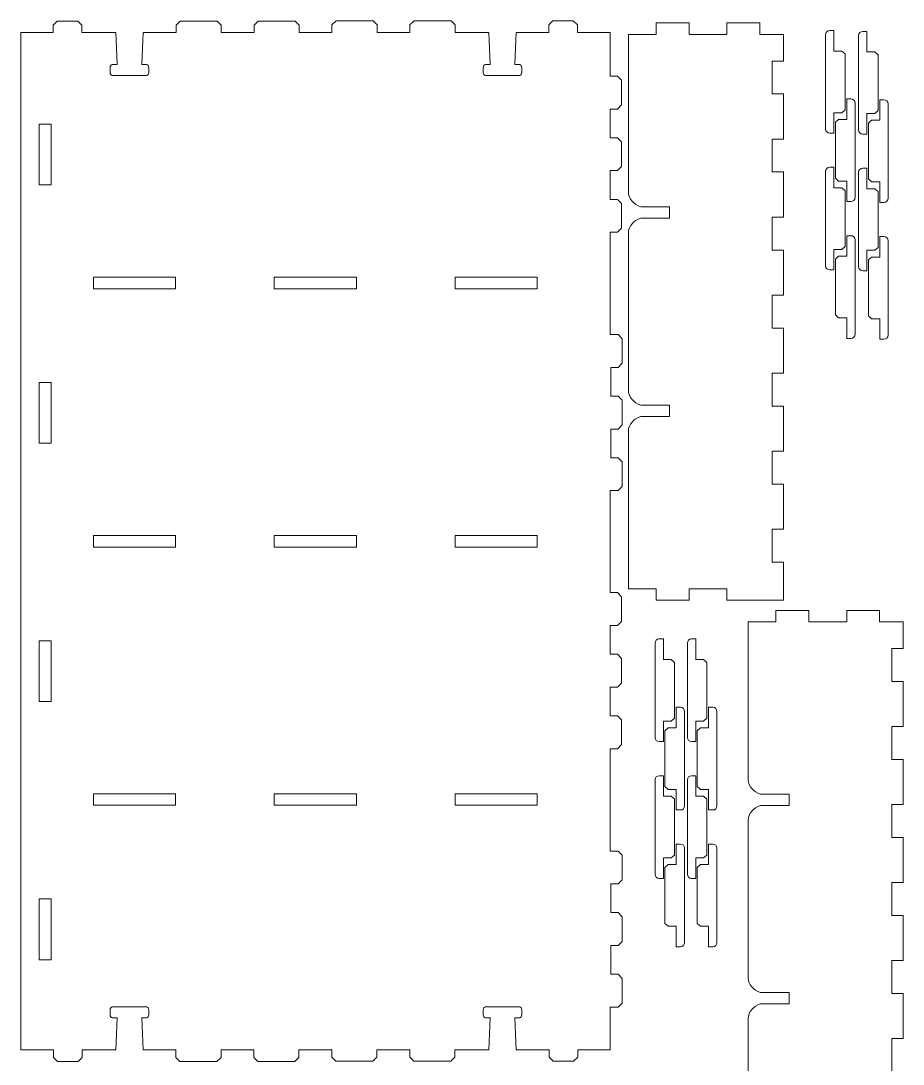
# Model space of a CAD drawing. Header units: inches. Extents: x 2 to 811, y -447 to -2.
# Drawn here: x 593.3 to 808.2, y -256.1 to -2.1 of the extents above; entities that cross this region are included whole.
import ezdxf

# ---------------------------------------------------------------- set-up
doc = ezdxf.new("R2010")
doc.units = ezdxf.units.IN
doc.header["$MEASUREMENT"] = 0
doc.layers.add('Layer 1', color=7, linetype='Continuous')

# ---------------------------------------------------------------- blocks, each defined once
blk = doc.blocks.new('block 16')
at = {"layer": 'Layer 1', "lineweight": 0}
blk.add_open_spline([(791.36, -57.73), (791.36, -57.73), (793.27, -57.73), (793.27, -57.73), (793.27, -57.73), (794.07, -57.03), (794.07, -57.03), (794.07, -57.03), (794.07, -43.43), (794.07, -43.43), (794.07, -43.43), (793.27, -42.73), (793.27, -42.73), (793.27, -42.73), (791.36, -42.73), (791.36, -42.73), (791.36, -42.73), (791.36, -37.73), (791.36, -37.73), (791.36, -37.73), (790.33, -37.73), (790.33, -37.73), (789.78, -37.73), (789.33, -38.18), (789.33, -38.73), (789.33, -38.73), (789.33, -61.73), (789.33, -61.73), (789.33, -62.28), (789.78, -62.73), (790.33, -62.73), (790.33, -62.73), (791.36, -62.73), (791.36, -62.73), (791.36, -62.73), (791.36, -57.73), (791.36, -57.73)], degree=3, knots=[0, 0, 0, 0, 1, 1, 1, 2, 2, 2, 3, 3, 3, 4, 4, 4, 5, 5, 5, 6, 6, 6, 7, 7, 7, 8, 8, 8, 9, 9, 9, 10, 10, 10, 11, 11, 11, 12, 12, 12, 12], dxfattribs=at)
blk = doc.blocks.new('block 15')
at = {"layer": 'Layer 1', "lineweight": 0}
for points in [[(791.36, -24.43), (791.36, -24.43), (793.27, -24.43), (793.27, -24.43), (793.27, -24.43), (794.07, -23.73), (794.07, -23.73), (794.07, -23.73), (794.07, -10.13), (794.07, -10.13), (794.07, -10.13), (793.27, -9.43), (793.27, -9.43), (793.27, -9.43), (791.36, -9.43), (791.36, -9.43), (791.36, -9.43), (791.36, -4.43), (791.36, -4.43), (791.36, -4.43), (790.33, -4.43), (790.33, -4.43), (789.78, -4.43), (789.33, -4.87), (789.33, -5.43), (789.33, -5.43), (789.33, -28.43), (789.33, -28.43), (789.33, -28.98), (789.78, -29.43), (790.33, -29.43), (790.33, -29.43), (791.36, -29.43), (791.36, -29.43), (791.36, -29.43), (791.36, -24.43), (791.36, -24.43)], [(794.48, -26.08), (794.48, -26.08), (792.5, -26.08), (792.5, -26.08), (792.5, -26.08), (791.7, -26.78), (791.7, -26.78), (791.7, -26.78), (791.7, -40.38), (791.7, -40.38), (791.7, -40.38), (792.5, -41.08), (792.5, -41.08), (792.5, -41.08), (794.48, -41.08), (794.48, -41.08), (794.48, -41.08), (794.48, -46.08), (794.48, -46.08), (794.48, -46.08), (795.5, -46.08), (795.5, -46.08), (796.06, -46.08), (796.5, -45.63), (796.5, -45.08), (796.5, -45.08), (796.5, -22.08), (796.5, -22.08), (796.5, -21.53), (796.06, -21.08), (795.5, -21.08), (795.5, -21.08), (794.48, -21.08), (794.48, -21.08), (794.48, -21.08), (794.48, -26.08), (794.48, -26.08)], [(794.48, -59.38), (794.48, -59.38), (792.5, -59.38), (792.5, -59.38), (792.5, -59.38), (791.7, -60.08), (791.7, -60.08), (791.7, -60.08), (791.7, -73.68), (791.7, -73.68), (791.7, -73.68), (792.5, -74.38), (792.5, -74.38), (792.5, -74.38), (794.48, -74.38), (794.48, -74.38), (794.48, -74.38), (794.48, -79.38), (794.48, -79.38), (794.48, -79.38), (795.5, -79.38), (795.5, -79.38), (796.06, -79.38), (796.5, -78.94), (796.5, -78.38), (796.5, -78.38), (796.5, -55.38), (796.5, -55.38), (796.5, -54.83), (796.06, -54.38), (795.5, -54.38), (795.5, -54.38), (794.48, -54.38), (794.48, -54.38), (794.48, -54.38), (794.48, -59.38), (794.48, -59.38)]]:
    blk.add_open_spline(points, degree=3, knots=[0, 0, 0, 0, 1, 1, 1, 2, 2, 2, 3, 3, 3, 4, 4, 4, 5, 5, 5, 6, 6, 6, 7, 7, 7, 8, 8, 8, 9, 9, 9, 10, 10, 10, 11, 11, 11, 12, 12, 12, 12], dxfattribs=at)
at = {"layer": 'Layer 1'}
blk.add_blockref('block 16', (0, 0), dxfattribs=at)
blk = doc.blocks.new('block 18')
at = {"layer": 'Layer 1', "lineweight": 0}
blk.add_open_spline([(749.81, -205.88), (749.81, -205.88), (751.72, -205.88), (751.72, -205.88), (751.72, -205.88), (752.52, -205.18), (752.52, -205.18), (752.52, -205.18), (752.52, -191.58), (752.52, -191.58), (752.52, -191.58), (751.72, -190.88), (751.72, -190.88), (751.72, -190.88), (749.81, -190.88), (749.81, -190.88), (749.81, -190.88), (749.81, -185.88), (749.81, -185.88), (749.81, -185.88), (748.78, -185.88), (748.78, -185.88), (748.23, -185.88), (747.78, -186.32), (747.78, -186.88), (747.78, -186.88), (747.78, -209.88), (747.78, -209.88), (747.78, -210.43), (748.23, -210.88), (748.78, -210.88), (748.78, -210.88), (749.81, -210.88), (749.81, -210.88), (749.81, -210.88), (749.81, -205.88), (749.81, -205.88)], degree=3, knots=[0, 0, 0, 0, 1, 1, 1, 2, 2, 2, 3, 3, 3, 4, 4, 4, 5, 5, 5, 6, 6, 6, 7, 7, 7, 8, 8, 8, 9, 9, 9, 10, 10, 10, 11, 11, 11, 12, 12, 12, 12], dxfattribs=at)
blk = doc.blocks.new('block 17')
at = {"layer": 'Layer 1', "lineweight": 0}
for points in [[(749.81, -172.57), (749.81, -172.57), (751.72, -172.57), (751.72, -172.57), (751.72, -172.57), (752.52, -171.87), (752.52, -171.87), (752.52, -171.87), (752.52, -158.27), (752.52, -158.27), (752.52, -158.27), (751.72, -157.57), (751.72, -157.57), (751.72, -157.57), (749.81, -157.57), (749.81, -157.57), (749.81, -157.57), (749.81, -152.57), (749.81, -152.57), (749.81, -152.57), (748.78, -152.57), (748.78, -152.57), (748.23, -152.57), (747.78, -153.02), (747.78, -153.57), (747.78, -153.57), (747.78, -176.57), (747.78, -176.57), (747.78, -177.12), (748.23, -177.57), (748.78, -177.57), (748.78, -177.57), (749.81, -177.57), (749.81, -177.57), (749.81, -177.57), (749.81, -172.57), (749.81, -172.57)], [(752.93, -174.22), (752.93, -174.22), (750.95, -174.22), (750.95, -174.22), (750.95, -174.22), (750.15, -174.92), (750.15, -174.92), (750.15, -174.92), (750.15, -188.52), (750.15, -188.52), (750.15, -188.52), (750.95, -189.22), (750.95, -189.22), (750.95, -189.22), (752.93, -189.22), (752.93, -189.22), (752.93, -189.22), (752.93, -194.22), (752.93, -194.22), (752.93, -194.22), (753.96, -194.22), (753.96, -194.22), (754.51, -194.22), (754.96, -193.78), (754.96, -193.22), (754.96, -193.22), (754.96, -170.22), (754.96, -170.22), (754.96, -169.67), (754.51, -169.22), (753.96, -169.22), (753.96, -169.22), (752.93, -169.22), (752.93, -169.22), (752.93, -169.22), (752.93, -174.22), (752.93, -174.22)], [(752.93, -207.53), (752.93, -207.53), (750.95, -207.53), (750.95, -207.53), (750.95, -207.53), (750.15, -208.23), (750.15, -208.23), (750.15, -208.23), (750.15, -221.83), (750.15, -221.83), (750.15, -221.83), (750.95, -222.53), (750.95, -222.53), (750.95, -222.53), (752.93, -222.53), (752.93, -222.53), (752.93, -222.53), (752.93, -227.53), (752.93, -227.53), (752.93, -227.53), (753.96, -227.53), (753.96, -227.53), (754.51, -227.53), (754.96, -227.08), (754.96, -226.53), (754.96, -226.53), (754.96, -203.53), (754.96, -203.53), (754.96, -202.98), (754.51, -202.53), (753.96, -202.53), (753.96, -202.53), (752.93, -202.53), (752.93, -202.53), (752.93, -202.53), (752.93, -207.53), (752.93, -207.53)]]:
    blk.add_open_spline(points, degree=3, knots=[0, 0, 0, 0, 1, 1, 1, 2, 2, 2, 3, 3, 3, 4, 4, 4, 5, 5, 5, 6, 6, 6, 7, 7, 7, 8, 8, 8, 9, 9, 9, 10, 10, 10, 11, 11, 11, 12, 12, 12, 12], dxfattribs=at)
at = {"layer": 'Layer 1'}
blk.add_blockref('block 18', (0, 0), dxfattribs=at)
blk = doc.blocks.new('block 20')
at = {"layer": 'Layer 1', "lineweight": 0}
blk.add_open_spline([(799.4, -57.94), (799.4, -57.94), (801.31, -57.94), (801.31, -57.94), (801.31, -57.94), (802.11, -57.24), (802.11, -57.24), (802.11, -57.24), (802.11, -43.64), (802.11, -43.64), (802.11, -43.64), (801.31, -42.94), (801.31, -42.94), (801.31, -42.94), (799.4, -42.94), (799.4, -42.94), (799.4, -42.94), (799.4, -37.94), (799.4, -37.94), (799.4, -37.94), (798.37, -37.94), (798.37, -37.94), (797.81, -37.94), (797.37, -38.38), (797.37, -38.94), (797.37, -38.94), (797.37, -61.94), (797.37, -61.94), (797.37, -62.49), (797.81, -62.94), (798.37, -62.94), (798.37, -62.94), (799.4, -62.94), (799.4, -62.94), (799.4, -62.94), (799.4, -57.94), (799.4, -57.94)], degree=3, knots=[0, 0, 0, 0, 1, 1, 1, 2, 2, 2, 3, 3, 3, 4, 4, 4, 5, 5, 5, 6, 6, 6, 7, 7, 7, 8, 8, 8, 9, 9, 9, 10, 10, 10, 11, 11, 11, 12, 12, 12, 12], dxfattribs=at)
blk = doc.blocks.new('block 19')
at = {"layer": 'Layer 1', "lineweight": 0}
for points in [[(799.4, -24.63), (799.4, -24.63), (801.31, -24.63), (801.31, -24.63), (801.31, -24.63), (802.11, -23.93), (802.11, -23.93), (802.11, -23.93), (802.11, -10.33), (802.11, -10.33), (802.11, -10.33), (801.31, -9.63), (801.31, -9.63), (801.31, -9.63), (799.4, -9.63), (799.4, -9.63), (799.4, -9.63), (799.4, -4.63), (799.4, -4.63), (799.4, -4.63), (798.37, -4.63), (798.37, -4.63), (797.81, -4.63), (797.37, -5.08), (797.37, -5.63), (797.37, -5.63), (797.37, -28.63), (797.37, -28.63), (797.37, -29.18), (797.81, -29.63), (798.37, -29.63), (798.37, -29.63), (799.4, -29.63), (799.4, -29.63), (799.4, -29.63), (799.4, -24.63), (799.4, -24.63)], [(802.51, -26.28), (802.51, -26.28), (800.54, -26.28), (800.54, -26.28), (800.54, -26.28), (799.74, -26.98), (799.74, -26.98), (799.74, -26.98), (799.74, -40.58), (799.74, -40.58), (799.74, -40.58), (800.54, -41.28), (800.54, -41.28), (800.54, -41.28), (802.51, -41.28), (802.51, -41.28), (802.51, -41.28), (802.51, -46.28), (802.51, -46.28), (802.51, -46.28), (803.54, -46.28), (803.54, -46.28), (804.09, -46.28), (804.54, -45.84), (804.54, -45.28), (804.54, -45.28), (804.54, -22.28), (804.54, -22.28), (804.54, -21.73), (804.09, -21.28), (803.54, -21.28), (803.54, -21.28), (802.51, -21.28), (802.51, -21.28), (802.51, -21.28), (802.51, -26.28), (802.51, -26.28)], [(802.51, -59.59), (802.51, -59.59), (800.54, -59.59), (800.54, -59.59), (800.54, -59.59), (799.74, -60.29), (799.74, -60.29), (799.74, -60.29), (799.74, -73.89), (799.74, -73.89), (799.74, -73.89), (800.54, -74.59), (800.54, -74.59), (800.54, -74.59), (802.51, -74.59), (802.51, -74.59), (802.51, -74.59), (802.51, -79.59), (802.51, -79.59), (802.51, -79.59), (803.54, -79.59), (803.54, -79.59), (804.09, -79.59), (804.54, -79.14), (804.54, -78.59), (804.54, -78.59), (804.54, -55.59), (804.54, -55.59), (804.54, -55.04), (804.09, -54.59), (803.54, -54.59), (803.54, -54.59), (802.51, -54.59), (802.51, -54.59), (802.51, -54.59), (802.51, -59.59), (802.51, -59.59)]]:
    blk.add_open_spline(points, degree=3, knots=[0, 0, 0, 0, 1, 1, 1, 2, 2, 2, 3, 3, 3, 4, 4, 4, 5, 5, 5, 6, 6, 6, 7, 7, 7, 8, 8, 8, 9, 9, 9, 10, 10, 10, 11, 11, 11, 12, 12, 12, 12], dxfattribs=at)
at = {"layer": 'Layer 1'}
blk.add_blockref('block 20', (0, 0), dxfattribs=at)
blk = doc.blocks.new('block 22')
at = {"layer": 'Layer 1', "lineweight": 0}
blk.add_open_spline([(757.69, -205.88), (757.69, -205.88), (759.6, -205.88), (759.6, -205.88), (759.6, -205.88), (760.4, -205.18), (760.4, -205.18), (760.4, -205.18), (760.4, -191.58), (760.4, -191.58), (760.4, -191.58), (759.6, -190.88), (759.6, -190.88), (759.6, -190.88), (757.69, -190.88), (757.69, -190.88), (757.69, -190.88), (757.69, -185.88), (757.69, -185.88), (757.69, -185.88), (756.66, -185.88), (756.66, -185.88), (756.11, -185.88), (755.66, -186.32), (755.66, -186.88), (755.66, -186.88), (755.66, -209.88), (755.66, -209.88), (755.66, -210.43), (756.11, -210.88), (756.66, -210.88), (756.66, -210.88), (757.69, -210.88), (757.69, -210.88), (757.69, -210.88), (757.69, -205.88), (757.69, -205.88)], degree=3, knots=[0, 0, 0, 0, 1, 1, 1, 2, 2, 2, 3, 3, 3, 4, 4, 4, 5, 5, 5, 6, 6, 6, 7, 7, 7, 8, 8, 8, 9, 9, 9, 10, 10, 10, 11, 11, 11, 12, 12, 12, 12], dxfattribs=at)
blk = doc.blocks.new('block 21')
at = {"layer": 'Layer 1', "lineweight": 0}
for points in [[(757.69, -172.57), (757.69, -172.57), (759.6, -172.57), (759.6, -172.57), (759.6, -172.57), (760.4, -171.87), (760.4, -171.87), (760.4, -171.87), (760.4, -158.27), (760.4, -158.27), (760.4, -158.27), (759.6, -157.57), (759.6, -157.57), (759.6, -157.57), (757.69, -157.57), (757.69, -157.57), (757.69, -157.57), (757.69, -152.57), (757.69, -152.57), (757.69, -152.57), (756.66, -152.57), (756.66, -152.57), (756.11, -152.57), (755.66, -153.02), (755.66, -153.57), (755.66, -153.57), (755.66, -176.57), (755.66, -176.57), (755.66, -177.12), (756.11, -177.57), (756.66, -177.57), (756.66, -177.57), (757.69, -177.57), (757.69, -177.57), (757.69, -177.57), (757.69, -172.57), (757.69, -172.57)], [(760.81, -174.22), (760.81, -174.22), (758.83, -174.22), (758.83, -174.22), (758.83, -174.22), (758.03, -174.92), (758.03, -174.92), (758.03, -174.92), (758.03, -188.52), (758.03, -188.52), (758.03, -188.52), (758.83, -189.22), (758.83, -189.22), (758.83, -189.22), (760.81, -189.22), (760.81, -189.22), (760.81, -189.22), (760.81, -194.22), (760.81, -194.22), (760.81, -194.22), (761.83, -194.22), (761.83, -194.22), (762.39, -194.22), (762.83, -193.78), (762.83, -193.22), (762.83, -193.22), (762.83, -170.22), (762.83, -170.22), (762.83, -169.67), (762.39, -169.22), (761.83, -169.22), (761.83, -169.22), (760.81, -169.22), (760.81, -169.22), (760.81, -169.22), (760.81, -174.22), (760.81, -174.22)], [(760.81, -207.53), (760.81, -207.53), (758.83, -207.53), (758.83, -207.53), (758.83, -207.53), (758.03, -208.23), (758.03, -208.23), (758.03, -208.23), (758.03, -221.83), (758.03, -221.83), (758.03, -221.83), (758.83, -222.53), (758.83, -222.53), (758.83, -222.53), (760.81, -222.53), (760.81, -222.53), (760.81, -222.53), (760.81, -227.53), (760.81, -227.53), (760.81, -227.53), (761.83, -227.53), (761.83, -227.53), (762.39, -227.53), (762.83, -227.08), (762.83, -226.53), (762.83, -226.53), (762.83, -203.53), (762.83, -203.53), (762.83, -202.98), (762.39, -202.53), (761.83, -202.53), (761.83, -202.53), (760.81, -202.53), (760.81, -202.53), (760.81, -202.53), (760.81, -207.53), (760.81, -207.53)]]:
    blk.add_open_spline(points, degree=3, knots=[0, 0, 0, 0, 1, 1, 1, 2, 2, 2, 3, 3, 3, 4, 4, 4, 5, 5, 5, 6, 6, 6, 7, 7, 7, 8, 8, 8, 9, 9, 9, 10, 10, 10, 11, 11, 11, 12, 12, 12, 12], dxfattribs=at)
at = {"layer": 'Layer 1'}
blk.add_blockref('block 22', (0, 0), dxfattribs=at)
blk = doc.blocks.new('block 28')
at = {"layer": 'Layer 1', "lineweight": 0}
for points in [[(597.72, -27.21), (600.62, -27.21), (600.62, -42.01), (597.72, -42.01), (597.72, -27.21)], [(630.97, -64.51), (630.97, -67.31), (610.96, -67.31), (610.96, -64.51), (630.97, -64.51)], [(675.03, -64.51), (675.03, -67.31), (655.02, -67.31), (655.02, -64.51), (675.03, -64.51)], [(719.09, -64.51), (719.09, -67.31), (699.08, -67.31), (699.08, -64.51), (719.09, -64.51)], [(597.72, -90.13), (600.62, -90.13), (600.62, -104.93), (597.72, -104.93), (597.72, -90.13)], [(630.97, -127.41), (630.97, -130.21), (610.96, -130.21), (610.96, -127.41), (630.97, -127.41)], [(675.03, -127.41), (675.03, -130.21), (655.02, -130.21), (655.02, -127.41), (675.03, -127.41)], [(719.09, -127.41), (719.09, -130.21), (699.08, -130.21), (699.08, -127.41), (719.09, -127.41)], [(597.72, -153.02), (600.62, -153.02), (600.62, -167.82), (597.72, -167.82), (597.72, -153.02)], [(630.97, -190.27), (630.97, -193.07), (610.96, -193.07), (610.96, -190.27), (630.97, -190.27)], [(675.03, -190.27), (675.03, -193.07), (655.02, -193.07), (655.02, -190.27), (675.03, -190.27)], [(719.09, -190.27), (719.09, -193.07), (699.08, -193.07), (699.08, -190.27), (719.09, -190.27)], [(597.72, -215.88), (600.62, -215.88), (600.62, -230.68), (597.72, -230.68), (597.72, -215.88)]]:
    blk.add_lwpolyline(points, dxfattribs=at)
blk.add_open_spline([(593.27, -4.94), (593.27, -4.94), (593.27, -252.62), (593.27, -252.62), (593.27, -252.62), (601.19, -252.62), (601.19, -252.62), (601.19, -252.62), (601.19, -254.46), (601.19, -254.46), (601.19, -254.46), (602.19, -255.46), (602.19, -255.46), (602.19, -255.46), (607.2, -255.46), (607.2, -255.46), (607.2, -255.46), (608.2, -254.46), (608.2, -254.46), (608.2, -254.46), (608.2, -252.62), (608.2, -252.62), (608.2, -252.62), (616.39, -252.62), (616.39, -252.62), (616.39, -252.62), (616.75, -244.83), (616.75, -244.83), (616.75, -244.83), (615.5, -244.83), (615.5, -244.83), (615.24, -244.83), (615.03, -244.49), (615.03, -244.07), (615.03, -244.07), (615.03, -242.95), (615.03, -242.95), (615.03, -242.53), (615.24, -242.19), (615.5, -242.19), (615.5, -242.19), (623.96, -242.19), (623.96, -242.19), (624.22, -242.19), (624.43, -242.53), (624.43, -242.95), (624.43, -242.95), (624.43, -244.07), (624.43, -244.07), (624.43, -244.49), (624.22, -244.83), (623.96, -244.83), (623.96, -244.83), (622.72, -244.83), (622.72, -244.83), (622.72, -244.83), (623.07, -252.62), (623.07, -252.62), (623.07, -252.62), (631.03, -252.62), (631.03, -252.62), (631.03, -252.62), (631.03, -254.46), (631.03, -254.46), (631.03, -254.46), (632.03, -255.46), (632.03, -255.46), (632.03, -255.46), (641.03, -255.46), (641.03, -255.46), (641.03, -255.46), (642.03, -254.46), (642.03, -254.46), (642.03, -254.46), (642.03, -252.62), (642.03, -252.62), (642.03, -252.62), (650.03, -252.62), (650.03, -252.62), (650.03, -252.62), (650.03, -254.46), (650.03, -254.46), (650.03, -254.46), (651.03, -255.46), (651.03, -255.46), (651.03, -255.46), (660.03, -255.46), (660.03, -255.46), (660.03, -255.46), (661.03, -254.46), (661.03, -254.46), (661.03, -254.46), (661.03, -252.62), (661.03, -252.62), (661.03, -252.62), (669.03, -252.62), (669.03, -252.62), (669.03, -252.62), (669.03, -254.4), (669.03, -254.4), (669.03, -254.4), (670.03, -255.4), (670.03, -255.4), (670.03, -255.4), (679.03, -255.4), (679.03, -255.4), (679.03, -255.4), (680.03, -254.4), (680.03, -254.4), (680.03, -254.4), (680.03, -252.62), (680.03, -252.62), (680.03, -252.62), (688.03, -252.62), (688.03, -252.62), (688.03, -252.62), (688.03, -254.4), (688.03, -254.4), (688.03, -254.4), (689.03, -255.4), (689.03, -255.4), (689.03, -255.4), (698.03, -255.4), (698.03, -255.4), (698.03, -255.4), (699.03, -254.4), (699.03, -254.4), (699.03, -254.4), (699.03, -252.62), (699.03, -252.62), (699.03, -252.62), (707.27, -252.62), (707.27, -252.62), (707.27, -252.62), (707.62, -244.83), (707.62, -244.83), (707.62, -244.83), (706.38, -244.83), (706.38, -244.83), (706.12, -244.83), (705.91, -244.49), (705.91, -244.07), (705.91, -244.07), (705.91, -242.95), (705.91, -242.95), (705.91, -242.53), (706.12, -242.19), (706.38, -242.19), (706.38, -242.19), (714.83, -242.19), (714.83, -242.19), (715.09, -242.19), (715.3, -242.53), (715.3, -242.95), (715.3, -242.95), (715.3, -244.07), (715.3, -244.07), (715.3, -244.49), (715.09, -244.83), (714.83, -244.83), (714.83, -244.83), (713.6, -244.83), (713.6, -244.83), (713.6, -244.83), (713.94, -252.62), (713.94, -252.62), (713.94, -252.62), (721.96, -252.62), (721.96, -252.62), (721.96, -252.62), (721.96, -254.4), (721.96, -254.4), (721.96, -254.4), (722.96, -255.4), (722.96, -255.4), (722.96, -255.4), (727.93, -255.4), (727.93, -255.4), (727.93, -255.4), (728.93, -254.4), (728.93, -254.4), (728.93, -254.4), (728.93, -252.62), (728.93, -252.62), (728.93, -252.62), (736.87, -252.62), (736.87, -252.62), (736.87, -252.62), (736.87, -242.22), (736.87, -242.22), (736.87, -242.22), (738.75, -242.22), (738.75, -242.22), (738.75, -242.22), (739.75, -241.22), (739.75, -241.22), (739.75, -241.22), (739.75, -235.22), (739.75, -235.22), (739.75, -235.22), (738.75, -234.22), (738.75, -234.22), (738.75, -234.22), (737.01, -234.22), (737.01, -234.22), (737.01, -234.22), (737.01, -227.22), (737.01, -227.22), (737.01, -227.22), (738.75, -227.22), (738.75, -227.22), (738.75, -227.22), (739.75, -226.22), (739.75, -226.22), (739.75, -226.22), (739.75, -220.22), (739.75, -220.22), (739.75, -220.22), (738.75, -219.22), (738.75, -219.22), (738.75, -219.22), (737.01, -219.22), (737.01, -219.22), (737.01, -219.22), (737.01, -212.22), (737.01, -212.22), (737.01, -212.22), (738.75, -212.22), (738.75, -212.22), (738.75, -212.22), (739.75, -211.22), (739.75, -211.22), (739.75, -211.22), (739.75, -205.22), (739.75, -205.22), (739.75, -205.22), (738.75, -204.22), (738.75, -204.22), (738.75, -204.22), (736.87, -204.22), (736.87, -204.22), (736.87, -204.22), (736.87, -179.3), (736.87, -179.3), (736.87, -179.3), (738.61, -179.3), (738.61, -179.3), (738.61, -179.3), (739.61, -178.3), (739.61, -178.3), (739.61, -178.3), (739.61, -172.3), (739.61, -172.3), (739.61, -172.3), (738.61, -171.3), (738.61, -171.3), (738.61, -171.3), (736.87, -171.3), (736.87, -171.3), (736.87, -171.3), (736.87, -164.3), (736.87, -164.3), (736.87, -164.3), (738.61, -164.3), (738.61, -164.3), (738.61, -164.3), (739.61, -163.3), (739.61, -163.3), (739.61, -163.3), (739.61, -157.3), (739.61, -157.3), (739.61, -157.3), (738.61, -156.3), (738.61, -156.3), (738.61, -156.3), (736.87, -156.3), (736.87, -156.3), (736.87, -156.3), (736.87, -149.3), (736.87, -149.3), (736.87, -149.3), (738.61, -149.3), (738.61, -149.3), (738.61, -149.3), (739.61, -148.3), (739.61, -148.3), (739.61, -148.3), (739.61, -142.3), (739.61, -142.3), (739.61, -142.3), (738.61, -141.3), (738.61, -141.3), (738.61, -141.3), (736.87, -141.3), (736.87, -141.3), (736.87, -141.3), (736.87, -116.46), (736.87, -116.46), (736.87, -116.46), (738.75, -116.46), (738.75, -116.46), (738.75, -116.46), (739.75, -115.46), (739.75, -115.46), (739.75, -115.46), (739.75, -109.46), (739.75, -109.46), (739.75, -109.46), (738.75, -108.46), (738.75, -108.46), (738.75, -108.46), (737.01, -108.46), (737.01, -108.46), (737.01, -108.46), (737.01, -101.46), (737.01, -101.46), (737.01, -101.46), (738.75, -101.46), (738.75, -101.46), (738.75, -101.46), (739.75, -100.46), (739.75, -100.46), (739.75, -100.46), (739.75, -94.46), (739.75, -94.46), (739.75, -94.46), (738.75, -93.46), (738.75, -93.46), (738.75, -93.46), (737.01, -93.46), (737.01, -93.46), (737.01, -93.46), (737.01, -86.46), (737.01, -86.46), (737.01, -86.46), (738.75, -86.46), (738.75, -86.46), (738.75, -86.46), (739.75, -85.46), (739.75, -85.46), (739.75, -85.46), (739.75, -79.46), (739.75, -79.46), (739.75, -79.46), (738.75, -78.46), (738.75, -78.46), (738.75, -78.46), (736.87, -78.46), (736.87, -78.46), (736.87, -78.46), (736.87, -53.54), (736.87, -53.54), (736.87, -53.54), (738.61, -53.54), (738.61, -53.54), (738.61, -53.54), (739.61, -52.54), (739.61, -52.54), (739.61, -52.54), (739.61, -46.54), (739.61, -46.54), (739.61, -46.54), (738.61, -45.54), (738.61, -45.54), (738.61, -45.54), (736.87, -45.54), (736.87, -45.54), (736.87, -45.54), (736.87, -38.54), (736.87, -38.54), (736.87, -38.54), (738.61, -38.54), (738.61, -38.54), (738.61, -38.54), (739.61, -37.54), (739.61, -37.54), (739.61, -37.54), (739.61, -31.54), (739.61, -31.54), (739.61, -31.54), (738.61, -30.54), (738.61, -30.54), (738.61, -30.54), (736.87, -30.54), (736.87, -30.54), (736.87, -30.54), (736.87, -23.54), (736.87, -23.54), (736.87, -23.54), (738.61, -23.54), (738.61, -23.54), (738.61, -23.54), (739.61, -22.54), (739.61, -22.54), (739.61, -22.54), (739.61, -16.54), (739.61, -16.54), (739.61, -16.54), (738.61, -15.54), (738.61, -15.54), (738.61, -15.54), (736.87, -15.54), (736.87, -15.54), (736.87, -15.54), (736.87, -4.94), (736.87, -4.94), (736.87, -4.94), (728.86, -4.94), (728.86, -4.94), (728.86, -4.94), (728.86, -3.08), (728.86, -3.08), (728.86, -3.08), (727.86, -2.08), (727.86, -2.08), (727.86, -2.08), (722.89, -2.08), (722.89, -2.08), (722.89, -2.08), (721.89, -3.08), (721.89, -3.08), (721.89, -3.08), (721.89, -4.94), (721.89, -4.94), (721.89, -4.94), (713.94, -4.94), (713.94, -4.94), (713.94, -4.94), (713.59, -12.73), (713.59, -12.73), (713.59, -12.73), (714.83, -12.73), (714.83, -12.73), (715.09, -12.73), (715.3, -13.07), (715.3, -13.49), (715.3, -13.49), (715.3, -14.61), (715.3, -14.61), (715.3, -15.03), (715.09, -15.37), (714.83, -15.37), (714.83, -15.37), (706.38, -15.37), (706.38, -15.37), (706.12, -15.37), (705.91, -15.03), (705.91, -14.61), (705.91, -14.61), (705.91, -13.49), (705.91, -13.49), (705.91, -13.07), (706.12, -12.73), (706.38, -12.73), (706.38, -12.73), (707.61, -12.73), (707.61, -12.73), (707.61, -12.73), (707.27, -4.94), (707.27, -4.94), (707.27, -4.94), (699.07, -4.94), (699.07, -4.94), (699.07, -4.94), (699.07, -3.08), (699.07, -3.08), (699.07, -3.08), (698.07, -2.08), (698.07, -2.08), (698.07, -2.08), (689.07, -2.08), (689.07, -2.08), (689.07, -2.08), (688.07, -3.08), (688.07, -3.08), (688.07, -3.08), (688.07, -4.94), (688.07, -4.94), (688.07, -4.94), (680.07, -4.94), (680.07, -4.94), (680.07, -4.94), (680.07, -3.08), (680.07, -3.08), (680.07, -3.08), (679.07, -2.08), (679.07, -2.08), (679.07, -2.08), (670.07, -2.08), (670.07, -2.08), (670.07, -2.08), (669.07, -3.08), (669.07, -3.08), (669.07, -3.08), (669.07, -4.94), (669.07, -4.94), (669.07, -4.94), (661.07, -4.94), (661.07, -4.94), (661.07, -4.94), (661.07, -3.14), (661.07, -3.14), (661.07, -3.14), (660.07, -2.14), (660.07, -2.14), (660.07, -2.14), (651.07, -2.14), (651.07, -2.14), (651.07, -2.14), (650.07, -3.14), (650.07, -3.14), (650.07, -3.14), (650.07, -4.94), (650.07, -4.94), (650.07, -4.94), (642.07, -4.94), (642.07, -4.94), (642.07, -4.94), (642.07, -3.14), (642.07, -3.14), (642.07, -3.14), (641.07, -2.14), (641.07, -2.14), (641.07, -2.14), (632.07, -2.14), (632.07, -2.14), (632.07, -2.14), (631.07, -3.14), (631.07, -3.14), (631.07, -3.14), (631.07, -4.94), (631.07, -4.94), (631.07, -4.94), (623.06, -4.94), (623.06, -4.94), (623.06, -4.94), (622.71, -12.73), (622.71, -12.73), (622.71, -12.73), (623.96, -12.73), (623.96, -12.73), (624.22, -12.73), (624.43, -13.07), (624.43, -13.49), (624.43, -13.49), (624.43, -14.61), (624.43, -14.61), (624.43, -15.03), (624.22, -15.37), (623.96, -15.37), (623.96, -15.37), (615.5, -15.37), (615.5, -15.37), (615.24, -15.37), (615.03, -15.03), (615.03, -14.61), (615.03, -14.61), (615.03, -13.49), (615.03, -13.49), (615.03, -13.07), (615.24, -12.73), (615.5, -12.73), (615.5, -12.73), (616.73, -12.73), (616.73, -12.73), (616.73, -12.73), (616.39, -4.94), (616.39, -4.94), (616.39, -4.94), (608.14, -4.94), (608.14, -4.94), (608.14, -4.94), (608.14, -3.14), (608.14, -3.14), (608.14, -3.14), (607.14, -2.14), (607.14, -2.14), (607.14, -2.14), (602.12, -2.14), (602.12, -2.14), (602.12, -2.14), (601.12, -3.14), (601.12, -3.14), (601.12, -3.14), (601.12, -4.94), (601.12, -4.94), (601.12, -4.94), (593.27, -4.94), (593.27, -4.94)], degree=3, knots=[0, 0, 0, 0, 1, 1, 1, 2, 2, 2, 3, 3, 3, 4, 4, 4, 5, 5, 5, 6, 6, 6, 7, 7, 7, 8, 8, 8, 9, 9, 9, 10, 10, 10, 11, 11, 11, 12, 12, 12, 13, 13, 13, 14, 14, 14, 15, 15, 15, 16, 16, 16, 17, 17, 17, 18, 18, 18, 19, 19, 19, 20, 20, 20, 21, 21, 21, 22, 22, 22, 23, 23, 23, 24, 24, 24, 25, 25, 25, 26, 26, 26, 27, 27, 27, 28, 28, 28, 29, 29, 29, 30, 30, 30, 31, 31, 31, 32, 32, 32, 33, 33, 33, 34, 34, 34, 35, 35, 35, 36, 36, 36, 37, 37, 37, 38, 38, 38, 39, 39, 39, 40, 40, 40, 41, 41, 41, 42, 42, 42, 43, 43, 43, 44, 44, 44, 45, 45, 45, 46, 46, 46, 47, 47, 47, 48, 48, 48, 49, 49, 49, 50, 50, 50, 51, 51, 51, 52, 52, 52, 53, 53, 53, 54, 54, 54, 55, 55, 55, 56, 56, 56, 57, 57, 57, 58, 58, 58, 59, 59, 59, 60, 60, 60, 61, 61, 61, 62, 62, 62, 63, 63, 63, 64, 64, 64, 65, 65, 65, 66, 66, 66, 67, 67, 67, 68, 68, 68, 69, 69, 69, 70, 70, 70, 71, 71, 71, 72, 72, 72, 73, 73, 73, 74, 74, 74, 75, 75, 75, 76, 76, 76, 77, 77, 77, 78, 78, 78, 79, 79, 79, 80, 80, 80, 81, 81, 81, 82, 82, 82, 83, 83, 83, 84, 84, 84, 85, 85, 85, 86, 86, 86, 87, 87, 87, 88, 88, 88, 89, 89, 89, 90, 90, 90, 91, 91, 91, 92, 92, 92, 93, 93, 93, 94, 94, 94, 95, 95, 95, 96, 96, 96, 97, 97, 97, 98, 98, 98, 99, 99, 99, 100, 100, 100, 101, 101, 101, 102, 102, 102, 103, 103, 103, 104, 104, 104, 105, 105, 105, 106, 106, 106, 107, 107, 107, 108, 108, 108, 109, 109, 109, 110, 110, 110, 111, 111, 111, 112, 112, 112, 113, 113, 113, 114, 114, 114, 115, 115, 115, 116, 116, 116, 117, 117, 117, 118, 118, 118, 119, 119, 119, 120, 120, 120, 121, 121, 121, 122, 122, 122, 123, 123, 123, 124, 124, 124, 125, 125, 125, 126, 126, 126, 127, 127, 127, 128, 128, 128, 129, 129, 129, 130, 130, 130, 131, 131, 131, 132, 132, 132, 133, 133, 133, 134, 134, 134, 135, 135, 135, 136, 136, 136, 137, 137, 137, 138, 138, 138, 139, 139, 139, 140, 140, 140, 141, 141, 141, 142, 142, 142, 143, 143, 143, 144, 144, 144, 145, 145, 145, 146, 146, 146, 147, 147, 147, 148, 148, 148, 149, 149, 149, 150, 150, 150, 151, 151, 151, 152, 152, 152, 153, 153, 153, 154, 154, 154, 155, 155, 155, 156, 156, 156, 157, 157, 157, 158, 158, 158, 159, 159, 159, 160, 160, 160, 161, 161, 161, 162, 162, 162, 163, 163, 163, 164, 164, 164, 165, 165, 165, 166, 166, 166, 167, 167, 167, 168, 168, 168, 169, 169, 169, 170, 170, 170, 171, 171, 171, 172, 172, 172, 173, 173, 173, 174, 174, 174, 175, 175, 175, 176, 176, 176, 177, 177, 177, 178, 178, 178, 179, 179, 179, 180, 180, 180, 181, 181, 181, 182, 182, 182, 183, 183, 183, 184, 184, 184, 185, 185, 185, 186, 186, 186, 187, 187, 187, 188, 188, 188, 189, 189, 189, 190, 190, 190, 191, 191, 191, 192, 192, 192, 193, 193, 193, 194, 194, 194, 195, 195, 195, 196, 196, 196, 196], dxfattribs=at)
blk = doc.blocks.new('block 52')
at = {"layer": 'Layer 1', "lineweight": 0}
blk.add_open_spline([(779.05, -11.87), (779.05, -11.87), (779.05, -5.37), (779.05, -5.37), (779.05, -5.37), (776.28, -5.37), (776.28, -5.37), (776.28, -5.37), (776.28, -5.37), (776.28, -5.37), (776.28, -5.37), (773.3, -5.37), (773.3, -5.37), (773.3, -5.37), (773.3, -2.58), (773.3, -2.58), (773.3, -2.58), (765.3, -2.58), (765.3, -2.58), (765.3, -2.58), (765.3, -5.37), (765.3, -5.37), (765.3, -5.37), (756.06, -5.37), (756.06, -5.37), (756.06, -5.37), (756.06, -2.58), (756.06, -2.58), (756.06, -2.58), (748.06, -2.58), (748.06, -2.58), (748.06, -2.58), (748.06, -5.37), (748.06, -5.37), (748.06, -5.37), (741.28, -5.37), (741.28, -5.37), (741.28, -5.37), (741.28, -43.77), (741.28, -43.77), (741.28, -45.43), (742.63, -46.77), (744.28, -47.35), (744.28, -47.35), (751.28, -47.35), (751.28, -47.35), (751.28, -47.35), (751.28, -50.11), (751.28, -50.11), (751.28, -50.11), (744.28, -50.11), (744.28, -50.11), (742.63, -50.67), (741.28, -52.01), (741.28, -53.67), (741.28, -53.67), (741.28, -92.07), (741.28, -92.07), (741.28, -93.73), (742.63, -95.07), (744.28, -95.62), (744.28, -95.62), (751.28, -95.62), (751.28, -95.62), (751.28, -95.62), (751.28, -98.39), (751.28, -98.39), (751.28, -98.39), (744.28, -98.39), (744.28, -98.39), (742.63, -98.97), (741.28, -100.31), (741.28, -101.97), (741.28, -101.97), (741.28, -140.37), (741.28, -140.37), (741.28, -140.37), (748.06, -140.37), (748.06, -140.37), (748.06, -140.37), (748.06, -143.13), (748.06, -143.13), (748.06, -143.13), (756.06, -143.13), (756.06, -143.13), (756.06, -143.13), (756.06, -140.37), (756.06, -140.37), (756.06, -140.37), (765.3, -140.37), (765.3, -140.37), (765.3, -140.37), (765.3, -143.13), (765.3, -143.13), (765.3, -143.13), (776.28, -143.13), (776.28, -143.13), (776.28, -143.13), (779.05, -143.13), (779.05, -143.13), (779.05, -143.13), (779.05, -140.37), (779.05, -140.37), (779.05, -140.37), (779.05, -133.87), (779.05, -133.87), (779.05, -133.87), (776.28, -133.87), (776.28, -133.87), (776.28, -133.87), (776.28, -125.87), (776.28, -125.87), (776.28, -125.87), (779.05, -125.87), (779.05, -125.87), (779.05, -125.87), (779.05, -114.87), (779.05, -114.87), (779.05, -114.87), (776.28, -114.87), (776.28, -114.87), (776.28, -114.87), (776.28, -106.87), (776.28, -106.87), (776.28, -106.87), (779.05, -106.87), (779.05, -106.87), (779.05, -106.87), (779.05, -95.87), (779.05, -95.87), (779.05, -95.87), (776.28, -95.87), (776.28, -95.87), (776.28, -95.87), (776.28, -87.87), (776.28, -87.87), (776.28, -87.87), (779.05, -87.87), (779.05, -87.87), (779.05, -87.87), (779.05, -76.87), (779.05, -76.87), (779.05, -76.87), (776.28, -76.87), (776.28, -76.87), (776.28, -76.87), (776.28, -68.87), (776.28, -68.87), (776.28, -68.87), (779.05, -68.87), (779.05, -68.87), (779.05, -68.87), (779.05, -57.87), (779.05, -57.87), (779.05, -57.87), (776.28, -57.87), (776.28, -57.87), (776.28, -57.87), (776.28, -49.87), (776.28, -49.87), (776.28, -49.87), (779.05, -49.87), (779.05, -49.87), (779.05, -49.87), (779.05, -38.87), (779.05, -38.87), (779.05, -38.87), (776.28, -38.87), (776.28, -38.87), (776.28, -38.87), (776.28, -30.87), (776.28, -30.87), (776.28, -30.87), (779.05, -30.87), (779.05, -30.87), (779.05, -30.87), (779.05, -19.87), (779.05, -19.87), (779.05, -19.87), (776.28, -19.87), (776.28, -19.87), (776.28, -19.87), (776.28, -11.87), (776.28, -11.87), (776.28, -11.87), (779.05, -11.87), (779.05, -11.87)], degree=3, knots=[0, 0, 0, 0, 1, 1, 1, 2, 2, 2, 3, 3, 3, 4, 4, 4, 5, 5, 5, 6, 6, 6, 7, 7, 7, 8, 8, 8, 9, 9, 9, 10, 10, 10, 11, 11, 11, 12, 12, 12, 13, 13, 13, 14, 14, 14, 15, 15, 15, 16, 16, 16, 17, 17, 17, 18, 18, 18, 19, 19, 19, 20, 20, 20, 21, 21, 21, 22, 22, 22, 23, 23, 23, 24, 24, 24, 25, 25, 25, 26, 26, 26, 27, 27, 27, 28, 28, 28, 29, 29, 29, 30, 30, 30, 31, 31, 31, 32, 32, 32, 33, 33, 33, 34, 34, 34, 35, 35, 35, 36, 36, 36, 37, 37, 37, 38, 38, 38, 39, 39, 39, 40, 40, 40, 41, 41, 41, 42, 42, 42, 43, 43, 43, 44, 44, 44, 45, 45, 45, 46, 46, 46, 47, 47, 47, 48, 48, 48, 49, 49, 49, 50, 50, 50, 51, 51, 51, 52, 52, 52, 53, 53, 53, 54, 54, 54, 55, 55, 55, 56, 56, 56, 57, 57, 57, 58, 58, 58, 59, 59, 59, 60, 60, 60, 61, 61, 61, 62, 62, 62, 62], dxfattribs=at)
blk = doc.blocks.new('block 53')
at = {"layer": 'Layer 1', "lineweight": 0}
blk.add_open_spline([(808.21, -154.9), (808.21, -154.9), (808.21, -148.4), (808.21, -148.4), (808.21, -148.4), (805.45, -148.4), (805.45, -148.4), (805.45, -148.4), (805.45, -148.4), (805.45, -148.4), (805.45, -148.4), (802.47, -148.4), (802.47, -148.4), (802.47, -148.4), (802.47, -145.61), (802.47, -145.61), (802.47, -145.61), (794.47, -145.61), (794.47, -145.61), (794.47, -145.61), (794.47, -148.4), (794.47, -148.4), (794.47, -148.4), (785.23, -148.4), (785.23, -148.4), (785.23, -148.4), (785.23, -145.61), (785.23, -145.61), (785.23, -145.61), (777.23, -145.61), (777.23, -145.61), (777.23, -145.61), (777.23, -148.4), (777.23, -148.4), (777.23, -148.4), (770.45, -148.4), (770.45, -148.4), (770.45, -148.4), (770.45, -186.8), (770.45, -186.8), (770.45, -188.45), (771.79, -189.8), (773.45, -190.38), (773.45, -190.38), (780.45, -190.38), (780.45, -190.38), (780.45, -190.38), (780.45, -193.14), (780.45, -193.14), (780.45, -193.14), (773.45, -193.14), (773.45, -193.14), (771.79, -193.7), (770.45, -195.04), (770.45, -196.7), (770.45, -196.7), (770.45, -235.1), (770.45, -235.1), (770.45, -236.75), (771.79, -238.1), (773.45, -238.65), (773.45, -238.65), (780.45, -238.65), (780.45, -238.65), (780.45, -238.65), (780.45, -241.41), (780.45, -241.41), (780.45, -241.41), (773.45, -241.41), (773.45, -241.41), (771.79, -242), (770.45, -243.34), (770.45, -245), (770.45, -245), (770.45, -283.4), (770.45, -283.4), (770.45, -283.4), (777.23, -283.4), (777.23, -283.4), (777.23, -283.4), (777.23, -286.16), (777.23, -286.16), (777.23, -286.16), (785.23, -286.16), (785.23, -286.16), (785.23, -286.16), (785.23, -283.4), (785.23, -283.4), (785.23, -283.4), (794.47, -283.4), (794.47, -283.4), (794.47, -283.4), (794.47, -286.16), (794.47, -286.16), (794.47, -286.16), (805.45, -286.16), (805.45, -286.16), (805.45, -286.16), (808.21, -286.16), (808.21, -286.16), (808.21, -286.16), (808.21, -283.4), (808.21, -283.4), (808.21, -283.4), (808.21, -276.9), (808.21, -276.9), (808.21, -276.9), (805.45, -276.9), (805.45, -276.9), (805.45, -276.9), (805.45, -268.9), (805.45, -268.9), (805.45, -268.9), (808.21, -268.9), (808.21, -268.9), (808.21, -268.9), (808.21, -257.9), (808.21, -257.9), (808.21, -257.9), (805.45, -257.9), (805.45, -257.9), (805.45, -257.9), (805.45, -249.9), (805.45, -249.9), (805.45, -249.9), (808.21, -249.9), (808.21, -249.9), (808.21, -249.9), (808.21, -238.9), (808.21, -238.9), (808.21, -238.9), (805.45, -238.9), (805.45, -238.9), (805.45, -238.9), (805.45, -230.9), (805.45, -230.9), (805.45, -230.9), (808.21, -230.9), (808.21, -230.9), (808.21, -230.9), (808.21, -219.9), (808.21, -219.9), (808.21, -219.9), (805.45, -219.9), (805.45, -219.9), (805.45, -219.9), (805.45, -211.9), (805.45, -211.9), (805.45, -211.9), (808.21, -211.9), (808.21, -211.9), (808.21, -211.9), (808.21, -200.9), (808.21, -200.9), (808.21, -200.9), (805.45, -200.9), (805.45, -200.9), (805.45, -200.9), (805.45, -192.9), (805.45, -192.9), (805.45, -192.9), (808.21, -192.9), (808.21, -192.9), (808.21, -192.9), (808.21, -181.9), (808.21, -181.9), (808.21, -181.9), (805.45, -181.9), (805.45, -181.9), (805.45, -181.9), (805.45, -173.9), (805.45, -173.9), (805.45, -173.9), (808.21, -173.9), (808.21, -173.9), (808.21, -173.9), (808.21, -162.9), (808.21, -162.9), (808.21, -162.9), (805.45, -162.9), (805.45, -162.9), (805.45, -162.9), (805.45, -154.9), (805.45, -154.9), (805.45, -154.9), (808.21, -154.9), (808.21, -154.9)], degree=3, knots=[0, 0, 0, 0, 1, 1, 1, 2, 2, 2, 3, 3, 3, 4, 4, 4, 5, 5, 5, 6, 6, 6, 7, 7, 7, 8, 8, 8, 9, 9, 9, 10, 10, 10, 11, 11, 11, 12, 12, 12, 13, 13, 13, 14, 14, 14, 15, 15, 15, 16, 16, 16, 17, 17, 17, 18, 18, 18, 19, 19, 19, 20, 20, 20, 21, 21, 21, 22, 22, 22, 23, 23, 23, 24, 24, 24, 25, 25, 25, 26, 26, 26, 27, 27, 27, 28, 28, 28, 29, 29, 29, 30, 30, 30, 31, 31, 31, 32, 32, 32, 33, 33, 33, 34, 34, 34, 35, 35, 35, 36, 36, 36, 37, 37, 37, 38, 38, 38, 39, 39, 39, 40, 40, 40, 41, 41, 41, 42, 42, 42, 43, 43, 43, 44, 44, 44, 45, 45, 45, 46, 46, 46, 47, 47, 47, 48, 48, 48, 49, 49, 49, 50, 50, 50, 51, 51, 51, 52, 52, 52, 53, 53, 53, 54, 54, 54, 55, 55, 55, 56, 56, 56, 57, 57, 57, 58, 58, 58, 59, 59, 59, 60, 60, 60, 61, 61, 61, 62, 62, 62, 62], dxfattribs=at)

msp = doc.modelspace()

# ---------------------------------------------------------------- block references
at = {"layer": 'Layer 1'}
for name in ['block 28', 'block 52', 'block 15', 'block 19', 'block 53', 'block 17', 'block 21']:
    msp.add_blockref(name, (0, 0), dxfattribs=at)

doc.saveas('drawing.dxf')
